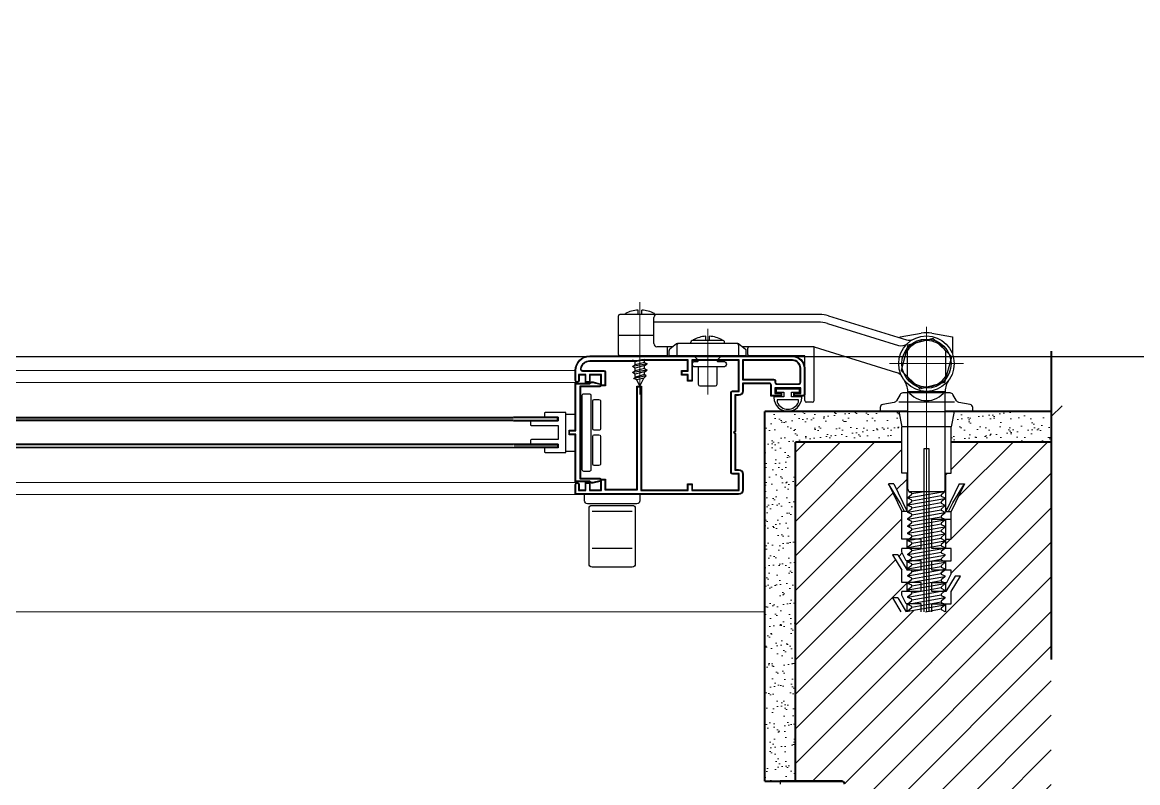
# Model space of a CAD drawing. Header units: millimetres. Extents: x 1251.1 to 1334.1, y 1577.6 to 1641.3.
# Drawn here: x 1277.8338 to 1278.1958, y 1620.4212 to 1620.668 of the extents above; entities that cross this region are included whole.
import ezdxf

# ---------------------------------------------------------------- set-up
doc = ezdxf.new("R2010")
doc.units = ezdxf.units.MM
doc.linetypes.add('ACAD_ISO02W100', pattern=[15, 12, -3])
doc.linetypes.add('TRATTOPUNTO', pattern=[1, 0.5, -0.25, 0, -0.25])
doc.layers.add('MONTANTI sezioni - windows structure section', color=2, linetype='Continuous')
doc.layers.add('MURATURA', color=140, linetype='Continuous')
for name, color, linetype, lineweight in [('MURATURA sezioni - section wall', 7, 'Continuous', 40), ('PROIEZIONI finissime - fine lines', 251, 'Continuous', 9), ('SEZIONI medie - small section', 2, 'Continuous', 25), ('TRATTEGGIO - hatch', 252, 'Continuous', 20)]:
    doc.layers.add(name, color=color, linetype=linetype, lineweight=lineweight)

msp = doc.modelspace()

# ---------------------------------------------------------------- hatches: boundary and pattern name
h = msp.add_hatch()
h.set_pattern_fill('GRASS', color=256, scale=0.05399999999999999)
h.set_pattern_definition([(90, (0, 0), (-0.9698676609599999, 0.9698676609599999), [0.257175, -1.68256032192]), (45, (0, 0), (-0.9698676610754683, 0.9698676610754684), [0.257175, -1.114425]), (135, (0, 0), (-0.9698676610754684, -0.9698676610754683), [0.257175, -1.114425])])
h.paths.add_polyline_path([(1288.156753483145, 1623.663419884172), (1271.814513092768, 1623.663419884172), (1271.653388966745, 1615.164947138083), (1275.156753483145, 1615.164947138083), (1275.156753483145, 1616.859523159729), (1275.156753483145, 1618.059523159729), (1275.156753483145, 1620.559523159729), (1288.156753483145, 1620.559523159729)])
h = msp.add_hatch()
h.set_pattern_fill('GRASS', color=256, scale=10)
h.set_pattern_definition([(90, (0, 0), (-179.6051224, 179.6051224), [47.625, -311.5852448]), (45, (0, 0), (-179.605122421383, 179.6051224213831), [47.625, -206.375]), (135, (0, 0), (-179.6051224213831, -179.605122421383), [47.625, -206.375])])
h.paths.add_polyline_path([(1288.156753483145, 1623.663419884172), (1271.814513092768, 1623.663419884172), (1271.653388966745, 1615.164947138083), (1275.156753483145, 1615.164947138083), (1275.156753483145, 1616.859523159729), (1275.156753483145, 1618.059523159729), (1275.156753483145, 1620.559523159729), (1288.156753483145, 1620.559523159729)])
at = {"layer": 'MURATURA', "linetype": 'ACAD_ISO02W100'}
h = msp.add_hatch(dxfattribs=at)
h.set_pattern_fill('ANSI35', color=3, scale=0.05)
h.set_pattern_definition([(45, (0, 0), (-0.2245064030267288, 0.2245064030267289), []), (45, (0.2245065000000001, 0), (-0.2245064030267288, 0.2245064030267289), [0.396875, -0.079375, 0, -0.079375])])
h.paths.add_polyline_path([(1275.456753483145, 1620.259523159729), (1275.156753483145, 1620.259523159729), (1275.156753483145, 1618.059523159729), (1275.456753483145, 1618.059523159729)])
h.paths.add_polyline_path([(1276.781753483145, 1620.559523159729), (1275.456753483145, 1620.559523159729), (1275.456753483146, 1620.259523159729), (1276.781753483145, 1620.259523159729)])
h.paths.add_polyline_path([(1280.158173709271, 1620.559523159729), (1278.167753483145, 1620.559523159729), (1278.167753483145, 1620.259523159729), (1279.606753483145, 1620.259523159729), (1280.158173709271, 1620.259523159729)])
h.paths.add_polyline_path([(1283.631753483143, 1620.559523159729), (1280.458173709271, 1620.559523159729), (1280.458173709271, 1620.259523159729), (1283.631753483143, 1620.259523159729)])
h.paths.add_polyline_path([(1285.781753483143, 1620.559523159729), (1283.931753483144, 1620.559523159729), (1283.931753483144, 1620.259523159729), (1285.781753483143, 1620.259523159729)])
h.paths.add_polyline_path([(1287.856753483143, 1620.559523159729), (1286.081753483143, 1620.559523159729), (1286.081753483143, 1620.259523159729), (1287.856753483143, 1620.259523159729)])
h.paths.add_polyline_path([(1280.383173709271, 1620.25952315973), (1280.233173709271, 1620.25952315973), (1280.233173709271, 1618.659523159729), (1280.383173709271, 1618.659523159729)])
h.paths.add_polyline_path([(1280.383173709271, 1617.45952315973), (1280.233173709272, 1617.45952315973), (1280.233173709272, 1615.859523159729), (1280.383173709271, 1615.85952315973)])
h.paths.add_polyline_path([(1280.383173709271, 1615.709523159729), (1280.233173709272, 1615.709523159729), (1280.233173709272, 1613.826963596457), (1280.383173709272, 1613.826963596457)])
h.paths.add_polyline_path([(1280.383173709271, 1615.85952315973), (1280.233173709272, 1615.859523159729), (1280.153173709272, 1615.859523159729), (1280.153173709272, 1615.709523159729), (1280.233173709271, 1615.709523159729), (1280.383173709271, 1615.709523159729)])
h.paths.add_polyline_path([(1281.508173709271, 1615.859523159729), (1280.383173709271, 1615.859523159729), (1280.383173709271, 1615.709523159729), (1281.508173709271, 1615.709523159729)])
h.paths.add_polyline_path([(1277.310609542106, 1615.859523159729), (1275.456753483145, 1615.859523159729), (1275.456753483145, 1615.709523159729), (1277.310609542106, 1615.709523159729)])
h.paths.add_polyline_path([(1278.176753483145, 1615.859523159729), (1277.310609542106, 1615.859523159729), (1277.310609542106, 1615.709523159729), (1278.176753483145, 1615.709523159729)])
h.paths.add_polyline_path([(1275.456753483145, 1616.859523159729), (1275.156753483145, 1616.859523159729), (1275.156753483145, 1615.934523159729), (1275.456753483145, 1615.934523159729)])
h.paths.add_polyline_path([(1283.856753483144, 1617.909523159729), (1286.931753483143, 1617.909523159729), (1286.931753483143, 1618.059523159729), (1286.909148277949, 1618.059523159729), (1286.909450120737, 1618.032856531348), (1286.91497027966, 1618.032919014694), (1286.915032763006, 1618.027398855775), (1286.870871491659, 1618.026898989009), (1286.826710220312, 1618.026399122243), (1286.826647736966, 1618.031919281162), (1286.848728372636, 1618.032169214545), (1286.848418750025, 1618.059523159729), (1286.006753483143, 1618.059523159729), (1286.006753483143, 1620.259523159729), (1285.856753483143, 1620.259523159729), (1285.856753483143, 1618.059523159729), (1283.856753483144, 1618.059523159729), (1283.856753483144, 1618.340201350647), (1283.856308598813, 1618.340200792494), (1283.856336302997, 1618.318118759736), (1283.850815794805, 1618.31811183369), (1283.850788090622, 1618.340193866449), (1283.795583008717, 1618.340124605991), (1283.7956107129, 1618.318042573232), (1283.790090204709, 1618.318035647187), (1283.790038154354, 1618.359523159729), (1283.706753483144, 1618.359523159729), (1283.706753483144, 1616.835528084625), (1283.790042139371, 1616.835528084625), (1283.795562651907, 1616.835528084625), (1283.795562651907, 1616.813446034488), (1283.850767777259, 1616.813446034488), (1283.850767777259, 1616.818966547012), (1283.850767777259, 1616.835528084625)])
h.paths.add_polyline_path([(1283.856753483144, 1620.259523159729), (1283.706753483144, 1620.259523159729), (1283.706753483144, 1619.159523159729), (1283.789034472005, 1619.159523159729), (1283.788995889475, 1619.190275941274), (1283.788940481108, 1619.234440006799), (1283.7944609893, 1619.234446932844), (1283.794488693483, 1619.212364900086), (1283.849693775388, 1619.212434160544), (1283.849686849342, 1619.217954668723), (1283.849666071204, 1619.234516193302), (1283.856753483144, 1619.23452508519)], flags=0)
h.paths.add_polyline_path([(1283.906555309423, 1610.859523159729), (1283.731753483145, 1610.859523159729), (1283.731753483145, 1610.559523159729), (1283.906555309423, 1610.559523159729)])
h.paths.add_polyline_path([(1280.383173709272, 1611.751262682027), (1280.153173709272, 1611.751262682027), (1280.153173709272, 1610.859523159729), (1280.383173709272, 1610.859523159729)])
h.paths.add_polyline_path([(1280.153173709272, 1612.02623653078), (1280.083173709272, 1612.02623653078), (1280.083173709272, 1611.751262682027), (1280.153173709272, 1611.751262682027)])
h.paths.add_polyline_path([(1280.153173709272, 1611.751262682027), (1280.083173709272, 1611.751262682027), (1280.083173709272, 1610.859523159729), (1280.153173709272, 1610.859523159729)])
h.paths.add_polyline_path([(1280.383173709272, 1612.02623653078), (1280.153173709272, 1612.02623653078), (1280.153173709272, 1611.751262682027), (1280.383173709272, 1611.751262682027)])
at = {"layer": 'TRATTEGGIO - hatch'}
h = msp.add_hatch(dxfattribs=at)
h.set_pattern_fill('AR-SAND', color=256, scale=9.99999999999999e-05, style=0)
h.set_pattern_definition([(37.50000000000001, (1271.22220995671, 1620.542858756383), (-0.0001600031295984044, 0.004894132373293419), [0, -0.003860799999999997, 0, -0.004317999999999996, 0, -0.004127499999999997]), (7.499999999999998, (1271.22220995671, 1620.542858756383), (0.004495232831380022, 0.007168251005683537), [0, -0.002082799999999999, 0, -0.003479799999999997, 0, -0.001333499999999999]), (327.5, (1271.21908575671, 1620.542858756383), (0.007909923702414572, 1.43718467854569e-05), [0, -0.001269999999999999, 0, -0.004571999999999996, 0, -0.005968999999999996]), (317.5, (1271.21908575671, 1620.542858756383), (0.007635564524722966, 0.00222929323257216), [0, -0.0006349999999999995, 0, -0.002997199999999997, 0, -0.003428999999999997])])
h.paths.add_polyline_path([(1278.084753483146, 1620.421717224021), (1278.074753483145, 1620.421717224021), (1278.074753483145, 1620.541717224021), (1278.118253483146, 1620.541717224021), (1278.119253483145, 1620.536717224021), (1278.119253483145, 1620.531717224021), (1278.084753483146, 1620.531717224021)])
h.paths.add_polyline_path([(1278.167753483145, 1620.541717224021), (1278.167753483145, 1620.531717224021), (1278.135253483145, 1620.531717224021), (1278.135253483145, 1620.536717224021), (1278.136253483145, 1620.541717224021), (1278.142253483145, 1620.541717224021)])
h = msp.add_hatch(dxfattribs=at)
h.set_pattern_fill('ANSI31', color=256, scale=0.0025, style=0)
h.set_pattern_definition([(45, (844.3292674097394, 841.381119670283), (-0.005612660075668221, 0.005612660075668221), [])])
h.paths.add_polyline_path([(1278.167753483145, 1620.289360570272), (1278.138140684804, 1620.289360570272), (1278.129753483145, 1620.343725070764), (1278.100878510805, 1620.343725070764, 0.1952256424290443), (1278.101534666018, 1620.344092921755), (1278.117534666018, 1620.364113553823, 0.1701742515066235), (1278.117753483145, 1620.364737856089), (1278.117753483145, 1620.41074850457, 0.4142135623730951), (1278.116753483145, 1620.41174850457), (1278.100753483145, 1620.41174850457), (1278.100753483145, 1620.420717224021, 0.4142135623730284), (1278.099753483145, 1620.421717224021), (1278.084753483146, 1620.421717224021), (1278.084753483146, 1620.531717224021), (1278.119253483145, 1620.531717224021), (1278.119253483145, 1620.521717224021), (1278.120953483146, 1620.521717224021), (1278.120953483146, 1620.509217224021), (1278.116653483145, 1620.518217224021), (1278.114953483145, 1620.518217224021), (1278.119253483145, 1620.509217224021), (1278.119253483145, 1620.500217224021), (1278.120953483146, 1620.500217224021), (1278.120953483146, 1620.497217224021), (1278.119253483145, 1620.497217224021), (1278.119253483145, 1620.496050557354), (1278.120653483145, 1620.493217224021), (1278.120953483146, 1620.493217224021), (1278.120953483146, 1620.490217224021), (1278.117953483145, 1620.495217224021), (1278.116253483145, 1620.495217224021), (1278.119253483145, 1620.490217224021), (1278.119253483145, 1620.486217224021), (1278.120953483146, 1620.486217224021), (1278.120953483146, 1620.483217224021), (1278.119253483145, 1620.483217224021), (1278.119253483145, 1620.482050557354), (1278.120653483145, 1620.479217224021), (1278.121253483145, 1620.479217224021), (1278.121253483145, 1620.479017224021), (1278.122453483145, 1620.478428816398), (1278.122453483145, 1620.478028816398), (1278.121253483145, 1620.477017224021), (1278.121253483145, 1620.476867224021), (1278.127253483146, 1620.477925185905), (1278.127253483146, 1620.476775185905), (1278.132053483145, 1620.477621555412), (1278.132053483145, 1620.477821555412), (1278.133253483145, 1620.478833147789), (1278.133253483145, 1620.479217224021), (1278.135253483145, 1620.479217224021), (1278.135253483145, 1620.483217224021), (1278.138253483145, 1620.488217224021), (1278.136553483145, 1620.488217224021), (1278.133553483145, 1620.483217224021), (1278.133553483145, 1620.486217224021), (1278.133853483145, 1620.486217224021), (1278.135253483145, 1620.489050557354), (1278.135253483145, 1620.490217224021), (1278.133553483145, 1620.490217224021), (1278.133553483145, 1620.493217224021), (1278.135253483145, 1620.493217224021), (1278.135253483145, 1620.497217224021), (1278.133553483145, 1620.497217224021), (1278.133553483145, 1620.500217224021), (1278.135253483145, 1620.500217224021), (1278.135253483145, 1620.509217224021), (1278.139553483145, 1620.518217224021), (1278.137853483145, 1620.518217224021), (1278.133553483145, 1620.509217224021), (1278.133553483145, 1620.521717224021), (1278.135253483145, 1620.521717224021), (1278.135253483145, 1620.531717224021), (1278.167753483145, 1620.531717224021)])

# ---------------------------------------------------------------- linework, layer by layer
at = {"layer": 'MONTANTI sezioni - windows structure section'}
for p, q in [((1278.027253483145, 1620.560217224021), (1278.027253483145, 1620.572717224021)), ((1278.092517511175, 1620.573217224021), (1278.027753483145, 1620.573217224021)), ((1278.029561388299, 1620.573288627666), (1278.029561388299, 1620.573473947819)), ((1278.033653483145, 1620.573217224021), (1278.033653483145, 1620.57459956167)), ((1278.034853483146, 1620.573217224021), (1278.034853483146, 1620.57459956167)), ((1278.038753483145, 1620.563717224021), (1278.038753483145, 1620.572217224021)), ((1278.038945577992, 1620.573288627666), (1278.038945577992, 1620.573473947819)), ((1278.0954790881, 1620.572768614607), (1278.120721293635, 1620.56494182407)), ((1278.092138819834, 1620.570717224021), (1278.038753483145, 1620.570717224021)), ((1278.095100396759, 1620.570268614606), (1278.118168172725, 1620.563116044267)), ((1278.027253483145, 1620.566467224021), (1278.038753483145, 1620.566467224021)), ((1278.050753483145, 1620.563717224021), (1278.050753483145, 1620.564217224021)), ((1278.061253483145, 1620.564717224021), (1278.051253483146, 1620.564717224021)), ((1278.051561388299, 1620.564788627666), (1278.051561388299, 1620.564973947819)), ((1278.055653483145, 1620.564717224021), (1278.055653483145, 1620.56609956167)), ((1278.056853483145, 1620.564717224021), (1278.056853483145, 1620.56609956167)), ((1278.060945577992, 1620.564788627666), (1278.060945577992, 1620.564973947819)), ((1278.061753483145, 1620.563717224021), (1278.061753483145, 1620.564217224021)), ((1278.118753483145, 1620.565872710804), (1278.125517001369, 1620.567065301551)), ((1278.118753483145, 1620.565551978381), (1278.118753483145, 1620.565872710804)), ((1278.128989964922, 1620.567065301551), (1278.135753483145, 1620.565872710804)), ((1278.135753483145, 1620.565872710804), (1278.135753483145, 1620.560175263912)), ((1278.045003483145, 1620.562717224021), (1278.039753483145, 1620.562717224021)), ((1278.043253483145, 1620.559717224021), (1278.043253483145, 1620.562717224021)), ((1278.043753483145, 1620.559717224021), (1278.043753483145, 1620.561476911597)), ((1278.046116526151, 1620.563607658426), (1278.043941135621, 1620.561867346002)), ((1278.046253483145, 1620.563217224021), (1278.046253483145, 1620.559717224021)), ((1278.066078092615, 1620.563717224021), (1278.046428873675, 1620.563717224021)), ((1278.066253483145, 1620.563217224021), (1278.066253483145, 1620.559717224021)), ((1278.066390440139, 1620.563607658426), (1278.068565830669, 1620.561867346002)), ((1278.090753483145, 1620.562717224021), (1278.067503483145, 1620.562717224021)), ((1278.068753483145, 1620.559717224021), (1278.068753483145, 1620.561476911597)), ((1278.069253483146, 1620.560217224021), (1278.069253483146, 1620.562217224021)), ((1278.090753483145, 1620.562717224021), (1278.117571852636, 1620.554401716082)), ((1278.090753483145, 1620.545217224021), (1278.090753483145, 1620.562717224021)), ((1278.043253483145, 1620.559717224021), (1278.027753483145, 1620.559717224021)), ((1278.032753483145, 1620.557807216951), (1278.031853483145, 1620.558326832193)), ((1278.036653483146, 1620.557126725466), (1278.031853483145, 1620.556326832193)), ((1278.035753483146, 1620.558611064528), (1278.032753483145, 1620.557807216951)), ((1278.032753483145, 1620.556842493131), (1278.032753483145, 1620.557807216951)), ((1278.035753483146, 1620.557646340708), (1278.032753483145, 1620.556842493131)), ((1278.035753483146, 1620.557646340708), (1278.035753483146, 1620.558611064528)), ((1278.035753483146, 1620.557646340708), (1278.036653483146, 1620.557126725466)), ((1278.035753483146, 1620.556611064528), (1278.036653483146, 1620.557126725466)), ((1278.068753483145, 1620.559717224021), (1278.043753483145, 1620.559717224021)), ((1278.087753483145, 1620.559717224021), (1278.069753483145, 1620.559717224021)), ((1278.087753483145, 1620.545217224021), (1278.087753483145, 1620.559717224021)), ((1278.031853483145, 1620.556326832193), (1278.032753483145, 1620.556842493131)), ((1278.032753483145, 1620.55580721695), (1278.031853483145, 1620.556326832193)), ((1278.036653483146, 1620.555126725466), (1278.031853483145, 1620.554326832193)), ((1278.031853483145, 1620.554326832193), (1278.032753483145, 1620.554842493131)), ((1278.032753483145, 1620.55380721695), (1278.031853483145, 1620.554326832193)), ((1278.035753483146, 1620.556611064528), (1278.032753483145, 1620.55580721695)), ((1278.032753483145, 1620.554842493131), (1278.032753483145, 1620.55580721695)), ((1278.035753483146, 1620.555646340708), (1278.032753483145, 1620.554842493131)), ((1278.035753483146, 1620.554611064528), (1278.032753483145, 1620.55380721695)), ((1278.032753483145, 1620.553133984401), (1278.032753483145, 1620.55380721695)), ((1278.035753483146, 1620.553646340708), (1278.032874310741, 1620.552874868788)), ((1278.035753483146, 1620.555646340708), (1278.035753483146, 1620.556611064528)), ((1278.035753483146, 1620.555646340708), (1278.036653483146, 1620.555126725466)), ((1278.035753483146, 1620.554611064528), (1278.036653483146, 1620.555126725466)), ((1278.035753483146, 1620.553646340708), (1278.035753483146, 1620.554611064528)), ((1278.036329406531, 1620.553288566419), (1278.035753483146, 1620.553646340708)), ((1278.059403483145, 1620.556167224021), (1278.053103483145, 1620.556167224021)), ((1278.032224641891, 1620.552385633535), (1278.032874310741, 1620.552874868788)), ((1278.036314700549, 1620.55327906074), (1278.032246164108, 1620.552389234915)), ((1278.03330344857, 1620.551954579742), (1278.032246164108, 1620.552389234915)), ((1278.032874310741, 1620.552874868788), (1278.032753483145, 1620.553133984401)), ((1278.035474824052, 1620.552536398049), (1278.03330344857, 1620.551954579742)), ((1278.034253483145, 1620.549917224021), (1278.03330344857, 1620.551954579742)), ((1278.034253483145, 1620.549917224021), (1278.035474824052, 1620.552536398049)), ((1278.035474824052, 1620.552536398049), (1278.036329406531, 1620.553288566419)), ((1278.121253483145, 1620.548217224021), (1278.133253483145, 1620.548217224021)), ((1278.121253483145, 1620.516440631617), (1278.121253483145, 1620.547629442002)), ((1278.133253483145, 1620.547629442002), (1278.133253483145, 1620.516098067858)), ((1278.090253483145, 1620.544717224021), (1278.088253483145, 1620.544717224021)), ((1278.136317712956, 1620.544717224021), (1278.118241286666, 1620.544717224021)), ((1277.557919423889, 1620.539867224021), (1277.993253483146, 1620.539867224021)), ((1277.558119423889, 1620.539667224021), (1277.993253483146, 1620.539667224021)), ((1277.993253483146, 1620.538867224021), (1277.558119423889, 1620.538867224021)), ((1278.007753483145, 1620.539867224021), (1277.993253483146, 1620.539867224021)), ((1278.007553483145, 1620.539667224021), (1277.993453483145, 1620.539667224021)), ((1277.993453483145, 1620.538867224021), (1278.007553483145, 1620.538867224021)), ((1278.007553483145, 1620.538867224021), (1278.007553483145, 1620.539667224021)), ((1278.007753483145, 1620.538667224021), (1278.007753483145, 1620.539867224021)), ((1278.010253483145, 1620.540867224021), (1278.013253483145, 1620.540867224021)), ((1278.118253483146, 1620.541717224021), (1278.119253483145, 1620.536717224021)), ((1278.136253483146, 1620.541717224021), (1278.135253483145, 1620.536717224021)), ((1277.993253483146, 1620.538667224021), (1277.557919423889, 1620.538667224021)), ((1277.993253483146, 1620.538667224021), (1278.007753483145, 1620.538667224021)), ((1278.119253483145, 1620.521717224021), (1278.119253483145, 1620.536717224021)), ((1278.135253483145, 1620.536717224021), (1278.119253483145, 1620.536717224021)), ((1278.135253483145, 1620.521717224021), (1278.135253483145, 1620.536717224021)), ((1278.007753483145, 1620.531067224021), (1277.557919423889, 1620.531067224021)), ((1277.993253483146, 1620.530867224021), (1277.558119423889, 1620.530867224021)), ((1277.558119423889, 1620.530067224021), (1277.993253483146, 1620.530067224021)), ((1278.003553483145, 1620.529867224021), (1277.579419423889, 1620.529867224021)), ((1277.993453483145, 1620.530867224021), (1278.007553483145, 1620.530867224021)), ((1278.007553483145, 1620.530067224021), (1277.993453483145, 1620.530067224021)), ((1278.007553483145, 1620.530867224021), (1278.007553483145, 1620.530067224021)), ((1278.010253483145, 1620.528867224021), (1278.013253483145, 1620.528867224021)), ((1278.126503483145, 1620.476717224021), (1278.126503483145, 1620.529717224021)), ((1278.126503483145, 1620.529717224021), (1278.128003483145, 1620.529717224021)), ((1278.128003483145, 1620.529717224021), (1278.128003483145, 1620.476717224021)), ((1278.120953483146, 1620.521717224021), (1278.119253483145, 1620.521717224021)), ((1278.120953483146, 1620.509217224021), (1278.120953483146, 1620.521717224021)), ((1278.133553483146, 1620.509217224021), (1278.133553483146, 1620.521717224021)), ((1278.133553483146, 1620.521717224021), (1278.135253483145, 1620.521717224021)), ((1278.116653483145, 1620.518217224021), (1278.114953483145, 1620.518217224021)), ((1278.114953483145, 1620.518217224021), (1278.119253483145, 1620.509217224021)), ((1278.118730037915, 1620.512091876829), (1278.114953483145, 1620.518217224021)), ((1278.116653483145, 1620.518217224021), (1278.120953483146, 1620.509217224021)), ((1278.137853483145, 1620.518217224021), (1278.133553483146, 1620.509217224021)), ((1278.139553483145, 1620.518217224021), (1278.135253483145, 1620.509217224021)), ((1278.135776928376, 1620.512091876829), (1278.139553483145, 1620.518217224021)), ((1278.137853483145, 1620.518217224021), (1278.139553483145, 1620.518217224021)), ((1278.121253483145, 1620.513667224021), (1278.132402790872, 1620.515633147789)), ((1278.121253483145, 1620.513817224021), (1278.122453483145, 1620.514828816398)), ((1278.121253483145, 1620.513517224021), (1278.121253483145, 1620.513817224021)), ((1278.122453483145, 1620.512928816398), (1278.121253483145, 1620.513517224021)), ((1278.133138835803, 1620.515633147789), (1278.121663593437, 1620.515633147789)), ((1278.122453483145, 1620.515228816398), (1278.121813221971, 1620.515542761861)), ((1278.122453483145, 1620.515028816398), (1278.12588081678, 1620.515633147789)), ((1278.122453483145, 1620.514828816398), (1278.122453483145, 1620.515228816398)), ((1278.122453483145, 1620.512728816398), (1278.132053483145, 1620.514421555412)), ((1278.132898016219, 1620.515333491428), (1278.132053483145, 1620.514621555412)), ((1278.132053483145, 1620.514621555412), (1278.132053483145, 1620.514221555412)), ((1278.132053483145, 1620.514221555412), (1278.133253483145, 1620.513633147789)), ((1278.133253483145, 1620.513633147789), (1278.133253483145, 1620.513333147789)), ((1278.120103483145, 1620.509217224021), (1278.118730037915, 1620.512091876829)), ((1278.121253483145, 1620.511367224021), (1278.133253483145, 1620.513483147789)), ((1278.121253483145, 1620.511517224021), (1278.122453483145, 1620.512528816398)), ((1278.121253483145, 1620.511217224021), (1278.121253483145, 1620.511517224021)), ((1278.122453483145, 1620.510628816398), (1278.121253483145, 1620.511217224021)), ((1278.121253483145, 1620.509067224021), (1278.133253483145, 1620.511183147789)), ((1278.121253483145, 1620.509217224021), (1278.122453483145, 1620.510228816398)), ((1278.122453483145, 1620.512528816398), (1278.122453483145, 1620.512928816398)), ((1278.122453483145, 1620.510428816398), (1278.132053483145, 1620.512121555412)), ((1278.122453483145, 1620.510228816398), (1278.122453483145, 1620.510628816398)), ((1278.133253483145, 1620.513333147789), (1278.132053483145, 1620.512321555412)), ((1278.132053483145, 1620.512321555412), (1278.132053483145, 1620.511921555412)), ((1278.132053483145, 1620.511921555412), (1278.133253483145, 1620.511333147789)), ((1278.133253483145, 1620.511033147789), (1278.132053483145, 1620.510021555413)), ((1278.132053483145, 1620.510021555413), (1278.132053483145, 1620.509621555412)), ((1278.133253483145, 1620.511333147789), (1278.133253483145, 1620.511033147789)), ((1278.134403483145, 1620.509217224021), (1278.135776928376, 1620.512091876829)), ((1278.031753483145, 1620.509217224021), (1278.018753483145, 1620.509217224021)), ((1278.119253483145, 1620.500217224021), (1278.119253483145, 1620.509217224021)), ((1278.120953483146, 1620.509217224021), (1278.119253483145, 1620.509217224021)), ((1278.121253483145, 1620.508917224021), (1278.121253483145, 1620.509217224021)), ((1278.122453483145, 1620.508328816398), (1278.121253483145, 1620.508917224021)), ((1278.121253483145, 1620.506767224021), (1278.133253483145, 1620.508883147789)), ((1278.121253483145, 1620.506917224021), (1278.122453483145, 1620.507928816398)), ((1278.121253483145, 1620.506617224021), (1278.121253483145, 1620.506917224021)), ((1278.122453483145, 1620.506028816398), (1278.121253483145, 1620.506617224021)), ((1278.121253483145, 1620.504467224021), (1278.133253483145, 1620.506583147789)), ((1278.122453483145, 1620.508128816398), (1278.132053483145, 1620.509821555413)), ((1278.122453483145, 1620.507928816398), (1278.122453483145, 1620.508328816398)), ((1278.122453483145, 1620.505828816398), (1278.132053483145, 1620.507521555412)), ((1278.129003483145, 1620.497217224021), (1278.129003483145, 1620.506717224021)), ((1278.129003483145, 1620.506717224021), (1278.135253483145, 1620.506717224021)), ((1278.132053483145, 1620.509621555412), (1278.133253483145, 1620.509033147789)), ((1278.133253483145, 1620.508733147789), (1278.132053483145, 1620.507721555412)), ((1278.132053483145, 1620.507721555412), (1278.132053483145, 1620.507321555413)), ((1278.132053483145, 1620.507321555413), (1278.133253483145, 1620.506733147789)), ((1278.133253483145, 1620.506433147789), (1278.132053483145, 1620.505421555412)), ((1278.133253483145, 1620.509033147789), (1278.133253483145, 1620.508733147789)), ((1278.133253483145, 1620.506733147789), (1278.133253483145, 1620.506433147789)), ((1278.133553483146, 1620.509217224021), (1278.135253483145, 1620.509217224021)), ((1278.133553483146, 1620.497217224021), (1278.133553483146, 1620.506717224021)), ((1278.135253483145, 1620.500217224021), (1278.135253483145, 1620.509217224021)), ((1278.121253483145, 1620.504617224021), (1278.122453483145, 1620.505628816398)), ((1278.121253483145, 1620.504317224021), (1278.121253483145, 1620.504617224021)), ((1278.122453483145, 1620.503728816398), (1278.121253483145, 1620.504317224021)), ((1278.121253483145, 1620.502167224021), (1278.133253483145, 1620.504283147789)), ((1278.121253483145, 1620.502317224021), (1278.122453483145, 1620.503328816398)), ((1278.122453483145, 1620.505628816398), (1278.122453483145, 1620.506028816398)), ((1278.122453483145, 1620.503528816398), (1278.132053483145, 1620.505221555412)), ((1278.122453483145, 1620.503328816398), (1278.122453483145, 1620.503728816398)), ((1278.122453483145, 1620.501228816398), (1278.132053483145, 1620.502921555412)), ((1278.132053483145, 1620.505421555412), (1278.132053483145, 1620.505021555412)), ((1278.132053483145, 1620.505021555412), (1278.133253483145, 1620.504433147789)), ((1278.133253483145, 1620.504133147789), (1278.132053483145, 1620.503121555412)), ((1278.132053483145, 1620.503121555412), (1278.132053483145, 1620.502721555412)), ((1278.132053483145, 1620.502721555412), (1278.133253483145, 1620.502133147789)), ((1278.133253483145, 1620.504433147789), (1278.133253483145, 1620.504133147789)), ((1278.125503483145, 1620.500217224021), (1278.119253483145, 1620.500217224021)), ((1278.120953483146, 1620.497217224021), (1278.120953483146, 1620.500217224021)), ((1278.121253483145, 1620.502017224021), (1278.121253483145, 1620.502317224021)), ((1278.122453483145, 1620.501428816397), (1278.121253483145, 1620.502017224021)), ((1278.121253483145, 1620.499867224021), (1278.133253483145, 1620.501983147789)), ((1278.121253483145, 1620.500017224021), (1278.122453483145, 1620.501028816398)), ((1278.121253483145, 1620.499717224021), (1278.121253483145, 1620.500017224021)), ((1278.122453483145, 1620.499128816398), (1278.121253483145, 1620.499717224021)), ((1278.121253483145, 1620.497567224021), (1278.133253483145, 1620.499683147789)), ((1278.122453483145, 1620.501028816398), (1278.122453483145, 1620.501428816397)), ((1278.122453483145, 1620.498928816398), (1278.132053483145, 1620.500621555412)), ((1278.122453483145, 1620.498728816397), (1278.122453483145, 1620.499128816398)), ((1278.125503483145, 1620.497217224021), (1278.125503483145, 1620.500217224021)), ((1278.133253483145, 1620.501833147789), (1278.132053483145, 1620.500821555413)), ((1278.132053483145, 1620.500821555413), (1278.132053483145, 1620.500421555412)), ((1278.132053483145, 1620.500421555412), (1278.133253483145, 1620.499833147789)), ((1278.133253483145, 1620.499533147789), (1278.132053483145, 1620.498521555412)), ((1278.133253483145, 1620.502133147789), (1278.133253483145, 1620.501833147789)), ((1278.133253483145, 1620.499833147789), (1278.133253483145, 1620.499533147789)), ((1278.133553483146, 1620.500217224021), (1278.135253483145, 1620.500217224021)), ((1278.031753483145, 1620.497217224021), (1278.018753483145, 1620.497217224021)), ((1278.125503483145, 1620.497217224021), (1278.119253483145, 1620.497217224021)), ((1278.119253483145, 1620.496050557354), (1278.119253483145, 1620.497217224021)), ((1278.120653483145, 1620.493217224021), (1278.119253483145, 1620.496050557354)), ((1278.121253483145, 1620.497717224021), (1278.122453483145, 1620.498728816397)), ((1278.121253483145, 1620.497417224021), (1278.121253483145, 1620.497717224021)), ((1278.122453483145, 1620.496828816398), (1278.121253483145, 1620.497417224021)), ((1278.121253483145, 1620.495267224021), (1278.133253483145, 1620.497383147789)), ((1278.121253483145, 1620.495417224021), (1278.122453483145, 1620.496428816398)), ((1278.121253483145, 1620.495117224021), (1278.121253483145, 1620.495417224021)), ((1278.122453483145, 1620.496628816398), (1278.132053483145, 1620.498321555413)), ((1278.122453483145, 1620.496428816398), (1278.122453483145, 1620.496828816398)), ((1278.122453483145, 1620.494328816398), (1278.132053483145, 1620.496021555412)), ((1278.135253483145, 1620.497217224021), (1278.129003483145, 1620.497217224021)), ((1278.132053483145, 1620.498521555412), (1278.132053483145, 1620.498121555413)), ((1278.132053483145, 1620.498121555413), (1278.133253483145, 1620.497533147789)), ((1278.133253483145, 1620.497233147789), (1278.132053483145, 1620.496221555412)), ((1278.132053483145, 1620.496221555412), (1278.132053483145, 1620.495821555412)), ((1278.132053483145, 1620.495821555412), (1278.133253483145, 1620.495233147789)), ((1278.133253483145, 1620.497533147789), (1278.133253483145, 1620.497233147789)), ((1278.135253483145, 1620.493217224021), (1278.135253483145, 1620.497217224021)), ((1278.117953483145, 1620.495217224021), (1278.116253483145, 1620.495217224021)), ((1278.116253483145, 1620.495217224021), (1278.119253483145, 1620.490217224021)), ((1278.117953483145, 1620.495217224021), (1278.120953483146, 1620.490217224021)), ((1278.125503483145, 1620.493217224021), (1278.120653483145, 1620.493217224021)), ((1278.120953483146, 1620.490217224021), (1278.120953483146, 1620.493217224021)), ((1278.122453483145, 1620.494528816398), (1278.121253483145, 1620.495117224021)), ((1278.121253483145, 1620.492967224021), (1278.133253483145, 1620.495083147789)), ((1278.121253483145, 1620.493117224021), (1278.122453483145, 1620.494128816398)), ((1278.121253483145, 1620.492817224021), (1278.121253483145, 1620.493117224021)), ((1278.122453483145, 1620.492228816398), (1278.121253483145, 1620.492817224021)), ((1278.121253483145, 1620.490667224021), (1278.133253483145, 1620.492783147789)), ((1278.121253483145, 1620.490817224021), (1278.122453483145, 1620.491828816398)), ((1278.122453483145, 1620.494128816398), (1278.122453483145, 1620.494528816398)), ((1278.122453483145, 1620.492028816398), (1278.132053483145, 1620.493721555412)), ((1278.122453483145, 1620.491828816398), (1278.122453483145, 1620.492228816398)), ((1278.125503483145, 1620.490217224021), (1278.125503483145, 1620.493217224021)), ((1278.129003483145, 1620.493217224021), (1278.135253483145, 1620.493217224021)), ((1278.129003483145, 1620.490217224021), (1278.129003483145, 1620.493217224021)), ((1278.133253483145, 1620.494933147789), (1278.132053483145, 1620.493921555412)), ((1278.132053483145, 1620.493921555412), (1278.132053483145, 1620.493521555412)), ((1278.132053483145, 1620.493521555412), (1278.133253483145, 1620.492933147789)), ((1278.133253483145, 1620.492633147789), (1278.132053483145, 1620.491621555412)), ((1278.133253483145, 1620.495233147789), (1278.133253483145, 1620.494933147789)), ((1278.133253483145, 1620.492933147789), (1278.133253483145, 1620.492633147789)), ((1278.133553483146, 1620.490217224021), (1278.133553483146, 1620.493217224021)), ((1278.119253483145, 1620.486217224021), (1278.119253483145, 1620.490217224021)), ((1278.125503483145, 1620.490217224021), (1278.120953483146, 1620.490217224021)), ((1278.121253483145, 1620.490517224021), (1278.121253483145, 1620.490817224021)), ((1278.122453483145, 1620.489928816398), (1278.121253483145, 1620.490517224021)), ((1278.121253483145, 1620.488367224021), (1278.133253483145, 1620.490483147789)), ((1278.121253483145, 1620.488517224021), (1278.122453483145, 1620.489528816398)), ((1278.121253483145, 1620.488217224021), (1278.121253483145, 1620.488517224021)), ((1278.122453483145, 1620.487628816398), (1278.121253483145, 1620.488217224021)), ((1278.121253483145, 1620.486067224021), (1278.133253483145, 1620.488183147789)), ((1278.122453483145, 1620.489728816398), (1278.132053483145, 1620.491421555412)), ((1278.122453483145, 1620.489528816398), (1278.122453483145, 1620.489928816398)), ((1278.122453483145, 1620.487428816398), (1278.132053483145, 1620.489121555413)), ((1278.135253483145, 1620.490217224021), (1278.129003483145, 1620.490217224021)), ((1278.132053483145, 1620.491621555412), (1278.132053483145, 1620.491221555412)), ((1278.132053483145, 1620.491221555412), (1278.133253483145, 1620.490633147789)), ((1278.132053483145, 1620.489321555413), (1278.133253483145, 1620.490333147789)), ((1278.133253483145, 1620.490333147789), (1278.132053483145, 1620.489321555413)), ((1278.132053483145, 1620.488921555412), (1278.132053483145, 1620.489321555413)), ((1278.132053483145, 1620.489321555413), (1278.132053483145, 1620.488921555412)), ((1278.132053483145, 1620.488921555412), (1278.133253483145, 1620.488333147789)), ((1278.133253483145, 1620.490633147789), (1278.133253483145, 1620.490333147789)), ((1278.133253483145, 1620.488333147789), (1278.133253483145, 1620.488033147789)), ((1278.136553483145, 1620.488217224021), (1278.133553483146, 1620.483217224021)), ((1278.133853483145, 1620.486217224021), (1278.135253483145, 1620.489050557354)), ((1278.135253483145, 1620.489050557354), (1278.135253483145, 1620.490217224021)), ((1278.135253483145, 1620.483217224021), (1278.138253483145, 1620.488217224021)), ((1278.138253483145, 1620.488217224021), (1278.136553483145, 1620.488217224021)), ((1278.125503483145, 1620.486217224021), (1278.119253483145, 1620.486217224021)), ((1278.120953483146, 1620.483217224021), (1278.120953483146, 1620.486217224021)), ((1278.121253483145, 1620.486217224021), (1278.122453483145, 1620.487228816398)), ((1278.121253483145, 1620.485917224021), (1278.121253483145, 1620.486217224021)), ((1278.122453483145, 1620.485328816398), (1278.121253483145, 1620.485917224021)), ((1278.121253483145, 1620.483767224021), (1278.133253483145, 1620.485883147789)), ((1278.121253483145, 1620.483917224021), (1278.122453483145, 1620.484928816398)), ((1278.122453483145, 1620.487228816398), (1278.122453483145, 1620.487628816398)), ((1278.122453483145, 1620.485128816398), (1278.132053483145, 1620.486821555412)), ((1278.122453483145, 1620.484928816398), (1278.122453483145, 1620.485328816398)), ((1278.125503483145, 1620.483217224021), (1278.125503483145, 1620.486217224021)), ((1278.129003483145, 1620.486217224021), (1278.133853483145, 1620.486217224021)), ((1278.129003483145, 1620.483217224021), (1278.129003483145, 1620.486217224021)), ((1278.133253483145, 1620.488033147789), (1278.132053483145, 1620.487021555412)), ((1278.132053483145, 1620.487021555412), (1278.132053483145, 1620.486621555413)), ((1278.132053483145, 1620.486621555413), (1278.133253483145, 1620.486033147789)), ((1278.133253483145, 1620.485733147789), (1278.132053483145, 1620.484721555412)), ((1278.132053483145, 1620.484721555412), (1278.132053483145, 1620.484321555412)), ((1278.133253483145, 1620.486033147789), (1278.133253483145, 1620.485733147789)), ((1278.133553483146, 1620.483217224021), (1278.133553483146, 1620.486217224021)), ((1278.117953483145, 1620.481217224021), (1278.116253483145, 1620.481217224021)), ((1278.116253483145, 1620.481217224021), (1278.118953483145, 1620.476717224021)), ((1278.117953483145, 1620.481217224021), (1278.120653483145, 1620.476717224021)), ((1278.125503483145, 1620.483217224021), (1278.119253483145, 1620.483217224021)), ((1278.119253483145, 1620.482050557354), (1278.119253483145, 1620.483217224021)), ((1278.120653483145, 1620.479217224021), (1278.119253483145, 1620.482050557354)), ((1278.121253483145, 1620.483617224021), (1278.121253483145, 1620.483917224021)), ((1278.122453483145, 1620.483028816398), (1278.121253483145, 1620.483617224021)), ((1278.121253483145, 1620.481467224021), (1278.133253483145, 1620.483583147789)), ((1278.121253483145, 1620.481617224021), (1278.122453483145, 1620.482628816398)), ((1278.121253483145, 1620.481317224021), (1278.121253483145, 1620.481617224021)), ((1278.122453483145, 1620.480728816398), (1278.121253483145, 1620.481317224021)), ((1278.121253483145, 1620.479167224021), (1278.133253483145, 1620.481283147789)), ((1278.122453483145, 1620.482828816398), (1278.132053483145, 1620.484521555412)), ((1278.122453483145, 1620.482628816398), (1278.122453483145, 1620.483028816398)), ((1278.122453483145, 1620.480528816398), (1278.132053483145, 1620.482221555412)), ((1278.133553483146, 1620.483217224021), (1278.129003483145, 1620.483217224021)), ((1278.132053483145, 1620.484321555412), (1278.133253483145, 1620.483733147789)), ((1278.133253483145, 1620.483433147789), (1278.132053483145, 1620.482421555412)), ((1278.132053483145, 1620.482421555412), (1278.132053483145, 1620.482021555412)), ((1278.132053483145, 1620.482021555412), (1278.133253483145, 1620.481433147789)), ((1278.133253483145, 1620.481133147789), (1278.132053483145, 1620.480121555413)), ((1278.133253483145, 1620.483733147789), (1278.133253483145, 1620.483433147789)), ((1278.133253483145, 1620.481433147789), (1278.133253483145, 1620.481133147789)), ((1278.135253483145, 1620.479217224021), (1278.135253483145, 1620.483217224021)), ((1278.125503483145, 1620.479217224021), (1278.120653483145, 1620.479217224021)), ((1278.120953483146, 1620.476717224021), (1278.120953483146, 1620.479217224021)), ((1278.121253483145, 1620.479317224021), (1278.122453483145, 1620.480328816398)), ((1278.121253483145, 1620.479017224021), (1278.121253483145, 1620.479317224021)), ((1278.122453483145, 1620.478428816398), (1278.121253483145, 1620.479017224021)), ((1278.121253483145, 1620.476867224021), (1278.133253483145, 1620.478983147789)), ((1278.121253483145, 1620.477017224021), (1278.122453483145, 1620.478028816398)), ((1278.122453483145, 1620.480328816398), (1278.122453483145, 1620.480728816398)), ((1278.122453483145, 1620.478228816398), (1278.132053483145, 1620.479921555413)), ((1278.122453483145, 1620.478028816398), (1278.122453483145, 1620.478428816398)), ((1278.125503483145, 1620.476717224021), (1278.125503483145, 1620.479217224021)), ((1278.126924764965, 1620.476717224021), (1278.132053483145, 1620.477621555412)), ((1278.129003483145, 1620.479217224021), (1278.135253483145, 1620.479217224021)), ((1278.129003483145, 1620.476717224021), (1278.129003483145, 1620.479217224021)), ((1278.132053483145, 1620.480121555413), (1278.132053483145, 1620.479721555412)), ((1278.132053483145, 1620.479721555412), (1278.133253483145, 1620.479133147789)), ((1278.133253483145, 1620.478833147789), (1278.132053483145, 1620.477821555412)), ((1278.132053483145, 1620.477821555412), (1278.132053483145, 1620.477421555413)), ((1278.132053483145, 1620.477421555413), (1278.133253483145, 1620.476833147789)), ((1278.133253483145, 1620.479133147789), (1278.133253483145, 1620.478833147789)), ((1278.133553483146, 1620.476717224021), (1278.133553483146, 1620.479217224021)), ((1278.121253483145, 1620.476717224021), (1278.121253483145, 1620.477017224021)), ((1278.133253483145, 1620.476833147789), (1278.133253483145, 1620.476717224021))]:
    msp.add_line(p, q, dxfattribs=at)
msp.add_lwpolyline([(1278.135463852669, 1620.559417185904), (1278.129453445029, 1620.565427593544), (1278.121243075505, 1620.563227631661), (1278.119043113622, 1620.555017262137), (1278.125053521262, 1620.549006854497), (1278.133263890785, 1620.551206816381)], close=True, dxfattribs=at)
for points in [[(1278.133503483145, 1620.553071443033), (1278.133503483145, 1620.561363005009, 0.5366750419289279), (1278.121003483145, 1620.561363005009), (1278.121003483145, 1620.553071443033, 0.5366750419289269)], [(1278.063753483145, 1620.547867224021, -0.4142135623730951), (1278.064253483145, 1620.548367224021), (1278.066253483145, 1620.548367224021), (1278.066253483145, 1620.558217224021), (1278.051253483146, 1620.558217224021), (1278.051253483146, 1620.551517224021), (1278.049753483145, 1620.551517224021), (1278.049753483145, 1620.553517224021), (1278.047753483145, 1620.553517224021), (1278.047753483145, 1620.555017224021), (1278.049753483145, 1620.555017224021), (1278.049753483145, 1620.558217224021), (1278.034753483145, 1620.558217224021), (1278.033253483145, 1620.557917224021), (1278.017953483145, 1620.557917224021, 0.3539972922353393), (1278.015117115285, 1620.555621390688, 0.4771078284050155), (1278.015606144226, 1620.555017224021), (1278.022553483145, 1620.555017224021, -0.4142135623730951), (1278.023053483145, 1620.554517224021), (1278.023053483145, 1620.550017224021), (1278.021553483145, 1620.550017224021), (1278.021553483145, 1620.553517224021), (1278.018053483145, 1620.553517224021), (1278.018053483145, 1620.551117224021), (1278.016553483145, 1620.551117224021), (1278.016553483145, 1620.553517224021), (1278.014553483145, 1620.553517224021), (1278.014553483145, 1620.551767224021, -1), (1278.013253483145, 1620.551767224021), (1278.013253483145, 1620.555017224021, -0.4142135623730951), (1278.017953483145, 1620.559717224021), (1278.083753483145, 1620.559717224021, -0.4142135623730951), (1278.087753483145, 1620.555717224021), (1278.087753483145, 1620.547217224021, -0.4142135623730951), (1278.087253483145, 1620.546717224021), (1278.084253483145, 1620.546717224021), (1278.084253483145, 1620.547717224021), (1278.086253483145, 1620.547717224021), (1278.086253483145, 1620.549217224021), (1278.078253483145, 1620.549217224021), (1278.078253483145, 1620.547717224021), (1278.080253483145, 1620.547717224021), (1278.080253483145, 1620.546717224021), (1278.076753483145, 1620.546717224021), (1278.076753483145, 1620.550217224021, 0.4142135623730951), (1278.076253483145, 1620.550717224021), (1278.067753483145, 1620.550717224021), (1278.067753483145, 1620.548367224021, -0.4142135623730951), (1278.066253483145, 1620.546867224021), (1278.065253483145, 1620.546867224021), (1278.065253483145, 1620.535167224021), (1278.064953483145, 1620.534867224021), (1278.065253483145, 1620.534567224021), (1278.065253483145, 1620.522867224021), (1278.066253483145, 1620.522867224021, -0.4142135623730951), (1278.067753483145, 1620.521367224021), (1278.067753483145, 1620.516217224021, -0.4142135623730951), (1278.066253483145, 1620.514717224021), (1278.013253483145, 1620.514717224021), (1278.013253483145, 1620.517967224021, -1), (1278.014553483145, 1620.517967224021), (1278.014553483145, 1620.516217224021), (1278.016553483145, 1620.516217224021), (1278.016553483145, 1620.518617224021), (1278.018053483145, 1620.518617224021), (1278.018053483145, 1620.516217224021), (1278.021553483145, 1620.516217224021), (1278.021553483145, 1620.519717224021), (1278.023053483145, 1620.519717224021), (1278.023053483145, 1620.516517224021), (1278.033253483145, 1620.516517224021), (1278.033253483145, 1620.549917224021), (1278.034753483145, 1620.549917224021), (1278.034753483145, 1620.516217224021), (1278.049753483145, 1620.516217224021), (1278.049753483145, 1620.518217224021), (1278.051253483146, 1620.518217224021), (1278.051253483146, 1620.516217224021), (1278.066253483145, 1620.516217224021), (1278.066253483145, 1620.521367224021), (1278.064253483145, 1620.521367224021, -0.4142135623730951), (1278.063753483145, 1620.521867224021)], [(1278.063953483145, 1620.547867224021, -0.4142135623731173), (1278.064253483145, 1620.548167224021), (1278.066453483145, 1620.548167224021), (1278.066453483145, 1620.558417224021), (1278.051053483145, 1620.558417224021), (1278.051053483145, 1620.551717224021), (1278.049953483145, 1620.551717224021), (1278.049953483145, 1620.553717224021), (1278.047953483145, 1620.553717224021), (1278.047953483145, 1620.554817224021), (1278.049953483145, 1620.554817224021), (1278.049953483145, 1620.558417224021), (1278.034733679242, 1620.558417224021), (1278.033233679242, 1620.558117224021), (1278.017953483145, 1620.558117224021, 0.3539972922353391), (1278.014921503709, 1620.555663057354, 0.4771078284050163), (1278.015606144226, 1620.554817224021), (1278.022553483145, 1620.554817224021, -0.4142135623731173), (1278.022853483145, 1620.554517224021), (1278.022853483145, 1620.550217224021), (1278.021753483145, 1620.550217224021), (1278.021753483145, 1620.553717224021), (1278.017853483145, 1620.553717224021), (1278.017853483145, 1620.551317224021), (1278.016753483145, 1620.551317224021), (1278.016753483145, 1620.553717224021), (1278.014353483145, 1620.553717224021), (1278.014353483145, 1620.551767224021, -1), (1278.013453483145, 1620.551767224021), (1278.013453483145, 1620.555017224021, -0.4142135623730966), (1278.017953483145, 1620.559517224021), (1278.083753483145, 1620.559517224021, -0.4142135623730968), (1278.087553483145, 1620.555717224021), (1278.087553483145, 1620.547217224021, -0.4142135623731173), (1278.087253483145, 1620.546917224021), (1278.084453483145, 1620.546917224021), (1278.084453483145, 1620.547517224021), (1278.086453483145, 1620.547517224021), (1278.086453483145, 1620.549417224021), (1278.078053483145, 1620.549417224021), (1278.078053483145, 1620.547517224021), (1278.080053483145, 1620.547517224021), (1278.080053483145, 1620.546917224021), (1278.076953483145, 1620.546917224021), (1278.076953483145, 1620.550217224021, 0.4142135623730856), (1278.076253483145, 1620.550917224021), (1278.067553483145, 1620.550917224021), (1278.067553483145, 1620.548367224021, -0.4142135623731002), (1278.066253483145, 1620.547067224021), (1278.065053483145, 1620.547067224021), (1278.065053483145, 1620.535250066733), (1278.064670640433, 1620.534867224021), (1278.065053483145, 1620.534484381308), (1278.065053483145, 1620.522667224021), (1278.066253483145, 1620.522667224021, -0.4142135623731002), (1278.067553483145, 1620.521367224021), (1278.067553483145, 1620.516217224021, -0.4142135623731002), (1278.066253483145, 1620.514917224021), (1278.013453483145, 1620.514917224021), (1278.013453483145, 1620.517967224021, -1), (1278.014353483145, 1620.517967224021), (1278.014353483145, 1620.516017224021), (1278.016753483145, 1620.516017224021), (1278.016753483145, 1620.518417224021), (1278.017853483145, 1620.518417224021), (1278.017853483145, 1620.516017224021), (1278.021753483145, 1620.516017224021), (1278.021753483145, 1620.519517224021), (1278.022853483145, 1620.519517224021), (1278.022853483145, 1620.516317224021), (1278.033453483145, 1620.516317224021), (1278.033453483145, 1620.549717224021), (1278.034553483145, 1620.549717224021), (1278.034553483145, 1620.516017224021), (1278.049953483145, 1620.516017224021), (1278.049953483145, 1620.518017224021), (1278.051053483145, 1620.518017224021), (1278.051053483145, 1620.516017224021), (1278.066453483145, 1620.516017224021), (1278.066453483145, 1620.521567224021), (1278.064253483145, 1620.521567224021, -0.4142135623731173), (1278.063953483145, 1620.521867224021)], [(1278.058703483145, 1620.549917224021), (1278.053803483145, 1620.549917224021, -0.4142135623730935), (1278.053303483145, 1620.550417224021), (1278.053303483145, 1620.555967224021, 0.4142135623730945), (1278.053103483145, 1620.556167224021), (1278.052153483145, 1620.556167224021, -1.000000000000016), (1278.052153483145, 1620.557967224021), (1278.053020640433, 1620.557967224021, 0.6681786379192907), (1278.053162061789, 1620.558308645377), (1278.051753483145, 1620.559717224021), (1278.060753483145, 1620.559717224021), (1278.059344904501, 1620.558308645377, 0.6681786379192907), (1278.059486325858, 1620.557967224021), (1278.061403483145, 1620.557967224021, -1.000000000000016), (1278.061403483145, 1620.556167224021), (1278.059403483145, 1620.556167224021, 0.4142135623730945), (1278.059203483145, 1620.555967224021), (1278.059203483145, 1620.550417224021, -0.4142135623730965)], [(1278.086453483145, 1620.555717224021, 0.4142135623730988), (1278.083753483145, 1620.558417224021), (1278.067553483145, 1620.558417224021), (1278.067553483145, 1620.552017224021), (1278.077753483145, 1620.552017224021, -0.4142135623731173), (1278.078053483145, 1620.551717224021), (1278.078053483145, 1620.551217224021, 0.4142135623730856), (1278.078753483145, 1620.550517224021), (1278.085753483145, 1620.550517224021, 0.4142135623730856), (1278.086453483145, 1620.551217224021)], [(1278.086253483145, 1620.555717224021, 0.4142135623731018), (1278.083753483145, 1620.558217224021), (1278.067753483145, 1620.558217224021), (1278.067753483145, 1620.552217224021), (1278.077753483145, 1620.552217224021, -0.4142135623730943), (1278.078253483145, 1620.551717224021), (1278.078253483145, 1620.551217224021, 0.4142135623730951), (1278.078753483145, 1620.550717224021), (1278.085753483145, 1620.550717224021, 0.4142135623730951), (1278.086253483145, 1620.551217224021)], [(1278.021553483145, 1620.550426245673), (1278.021553483145, 1620.549967224021, -0.4142135623730843), (1278.021253483145, 1620.549667224021), (1278.014953483145, 1620.549667224021), (1278.014953483145, 1620.520067224021), (1278.021253483145, 1620.520067224021, -0.4142135623730843), (1278.021553483145, 1620.519767224021), (1278.021553483145, 1620.519308202368, -0.3394542588633662), (1278.021331128859, 1620.519018424621), (1278.019066259297, 1620.51841155465, -0.2679491924311567), (1278.01810033347, 1620.518670373695), (1278.017903483145, 1620.518867224021), (1278.013253483145, 1620.518867224021), (1278.013253483145, 1620.534117224021), (1278.011253483145, 1620.534117224021), (1278.011253483145, 1620.535617224021), (1278.013253483145, 1620.535617224021), (1278.013253483145, 1620.550867224021), (1278.017903483145, 1620.550867224021), (1278.01810033347, 1620.551064074346, -0.2679491924311567), (1278.019066259297, 1620.551322893391), (1278.021331128859, 1620.550716023421, -0.3394542588633662)], [(1278.021353483146, 1620.550426245673), (1278.021353483146, 1620.549967224021, -0.4142135623731616), (1278.021253483145, 1620.549867224021), (1278.014753483145, 1620.549867224021), (1278.014753483145, 1620.519867224021), (1278.021253483145, 1620.519867224021, -0.414213562373245), (1278.021353483146, 1620.519767224021), (1278.021353483146, 1620.519308202368, -0.3394542588633766), (1278.02127936505, 1620.519211609786), (1278.019014495488, 1620.518604739816, -0.2679491924311538), (1278.018241754827, 1620.518811795052), (1278.017986325858, 1620.519067224021), (1278.013453483145, 1620.519067224021), (1278.013453483145, 1620.534317224021), (1278.011453483145, 1620.534317224021), (1278.011453483145, 1620.535417224021), (1278.013453483145, 1620.535417224021), (1278.013453483145, 1620.550667224021), (1278.017986325858, 1620.550667224021), (1278.018241754827, 1620.55092265299, -0.2679491924311561), (1278.019014495488, 1620.551129708226), (1278.02127936505, 1620.550522838256, -0.3394542588633804)], [(1278.015453483145, 1620.522867224021, 0.4142135623730965), (1278.015953483145, 1620.522367224021), (1278.017953483145, 1620.522367224021, 0.4142135623730951), (1278.018453483145, 1620.522867224021), (1278.018453483145, 1620.546867224021, 0.4142135623730948), (1278.017953483145, 1620.547367224021), (1278.015953483145, 1620.547367224021, 0.4142135623730954), (1278.015453483145, 1620.546867224021)], [(1278.078703483145, 1620.547967224021), (1278.081003483145, 1620.547967224021), (1278.081003483145, 1620.546467224021), (1278.077753483145, 1620.546467224021), (1278.077753483145, 1620.546217224021, 1), (1278.086753483145, 1620.546217224021), (1278.086753483145, 1620.546467224021), (1278.083503483145, 1620.546467224021), (1278.083503483145, 1620.547967224021), (1278.085803483145, 1620.547967224021, 0.4142135623730951), (1278.086003483145, 1620.548167224021), (1278.086003483145, 1620.548767224021, 0.4142135623730951), (1278.085803483145, 1620.548967224021), (1278.078703483145, 1620.548967224021, 0.4142135623730951), (1278.078503483145, 1620.548767224021), (1278.078503483145, 1620.548167224021, 0.4142135623730951)], [(1278.119562884222, 1620.547717224021, 0.2679491924311216), (1278.118696858818, 1620.547217224021), (1278.117486636974, 1620.545121058299, -0.2216946626429398), (1278.116794259748, 1620.544636250546), (1278.113079834968, 1620.543981297239, 0.3639702342662025), (1278.112253483145, 1620.542996489486), (1278.112253483145, 1620.541717224021), (1278.142253483145, 1620.541717224021), (1278.142253483145, 1620.542996489486, 0.3639702342662005), (1278.141427131323, 1620.543981297239), (1278.137712706542, 1620.544636250546, -0.2216946626429377), (1278.137020329316, 1620.545121058299), (1278.135810107472, 1620.547217224021, 0.2679491924311216), (1278.134944082069, 1620.547717224021)], [(1278.021453483145, 1620.536117224021, -0.4142135623730958), (1278.020953483145, 1620.535617224021), (1278.019453483145, 1620.535617224021, -0.4142135623730943), (1278.018953483145, 1620.536117224021), (1278.018953483145, 1620.545117224021, -0.4142135623730958), (1278.019453483145, 1620.545617224021), (1278.020953483145, 1620.545617224021, -0.4142135623730943), (1278.021453483145, 1620.545117224021)], [(1278.085753483145, 1620.544737359162), (1278.085753483145, 1620.545467224021), (1278.078753483145, 1620.545467224021), (1278.078753483145, 1620.544737359162, 0.6628957546586911)], [(1277.999053483145, 1620.538617224021, 0.4142135623730951), (1277.998753483145, 1620.538317224021), (1277.998753483145, 1620.537417224021, 0.4142135623730979), (1277.999053483145, 1620.537117224021), (1278.007753483145, 1620.537117224021), (1278.007753483145, 1620.532617224021), (1277.999053483145, 1620.532617224021, 0.4142135623730917), (1277.998753483145, 1620.532317224021), (1277.998753483145, 1620.531417224021, 0.4142135623730979), (1277.999053483145, 1620.531117224021), (1278.007753483145, 1620.531117224021), (1278.007753483145, 1620.529867224021), (1278.003553483145, 1620.529867224021, 0.4142135623730974), (1278.003253483145, 1620.529567224021), (1278.003253483145, 1620.528667224021, 0.4142135623730921), (1278.003553483145, 1620.528367224021), (1278.010253483145, 1620.528367224021), (1278.010253483145, 1620.541367224021), (1278.003553483145, 1620.541367224021, 0.4142135623730951), (1278.003253483145, 1620.541067224021), (1278.003253483145, 1620.540167224021, 0.4142135623730951), (1278.003553483145, 1620.539867224021), (1278.007753483145, 1620.539867224021), (1278.007753483145, 1620.538617224021)], [(1278.021453483145, 1620.524617224021, -0.4142135623730951), (1278.020953483145, 1620.524117224021), (1278.019453483145, 1620.524117224021, -0.4142135623730951), (1278.018953483145, 1620.524617224021), (1278.018953483145, 1620.533617224021, -0.4142135623730945), (1278.019453483145, 1620.534117224021), (1278.020953483145, 1620.534117224021, -0.4142135623730951), (1278.021453483145, 1620.533617224021)], [(1278.017753483145, 1620.510217224021, -0.4142135623730948), (1278.018753483145, 1620.511217224021), (1278.031753483145, 1620.511217224021, -0.4142135623730951), (1278.032753483145, 1620.510217224021), (1278.032753483145, 1620.492217224021, -0.4142135623730951), (1278.031753483145, 1620.491217224021), (1278.018753483145, 1620.491217224021, -0.4142135623730955), (1278.017753483145, 1620.492217224021)]]:
    msp.add_lwpolyline(points, format="xyb", close=True, dxfattribs=at)
msp.add_lwpolyline([(1278.034253483145, 1620.514717224021), (1278.034253483145, 1620.512717224021, -0.4142135623730951), (1278.033253483145, 1620.511717224021), (1278.017253483145, 1620.511717224021, -0.4142135623730937), (1278.016253483145, 1620.512717224021), (1278.016253483145, 1620.514717224021)], format="xyb", dxfattribs=at)
for radius in [0.00899999999999999, 0.007999999999999991]:
    msp.add_circle((1278.127253483146, 1620.557217224021), radius, dxfattribs=at)
for centre, radius, start, end in [((1278.027753483145, 1620.572717224021), 0.0004999999999999995, 90.00000000000001, 180), ((1278.034253483145, 1620.564417224021), 0.0102, 93.37228668341787, 117.3877075305042), ((1278.034253483145, 1620.564417224021), 0.0102, 62.61229246949583, 86.62771331658216), ((1278.039753483145, 1620.572217224021), 0.000999999999999999, 90.00000000000001, 180), ((1278.092517511175, 1620.563217224021), 0.009999999999999992, 72.77302933651396, 90.00000000000001), ((1278.092138819834, 1620.560717224021), 0.009999999999999992, 72.77302933651396, 90.00000000000001), ((1278.051253483146, 1620.564217224021), 0.0004999999999999995, 90.00000000000001, 180), ((1278.056253483145, 1620.555917224021), 0.0102, 93.37228668341787, 117.3877075305042), ((1278.056253483145, 1620.555917224021), 0.0102, 62.61229246949583, 86.62771331658216), ((1278.061253483145, 1620.564217224021), 0.0004999999999999995, 0, 90.00000000000001), ((1278.121609766713, 1620.567807241246), 0.002999999999999997, 252.7730293365139, 298.0544018849786), ((1278.127253483146, 1620.557217224021), 0.01000000000000003, 79.99999999998272, 100.0000000000173), ((1278.039753483145, 1620.563717224021), 0.000999999999999999, 180, 270), ((1278.044253483145, 1620.561476911597), 0.0004999999999999995, 128.6598082540758, 180), ((1278.046428873675, 1620.563217224021), 0.0004999999999999995, 90.00000000000001, 128.6598082540758), ((1278.046753483145, 1620.563217224021), 0.0004999999999999995, 90.00000000000001, 180), ((1278.065753483145, 1620.563217224021), 0.0004999999999999995, 0, 90.00000000000001), ((1278.066078092615, 1620.563217224021), 0.0004999999999999995, 51.34019174592423, 90.00000000000001), ((1278.068253483145, 1620.561476911597), 0.0004999999999999995, 0, 51.34019174592423), ((1278.069753483145, 1620.562217224021), 0.0004999999999999995, 90.00000000000001, 180), ((1278.119056645803, 1620.565981461442), 0.002999999999999997, 252.7730293365139, 313.0839946084348), ((1278.027753483145, 1620.560217224021), 0.0004999999999999995, 180, 270), ((1278.069753483145, 1620.560217224021), 0.0004999999999999995, 180, 270), ((1278.116683379558, 1620.551536298906), 0.002999999999999997, 28.25590340215362, 72.77302933651396), ((1278.113253483145, 1620.547629442002), 0.007999999999999978, 0, 30.69695699799414), ((1278.141253483145, 1620.547629442002), 0.007999999999999946, 149.3030430020059, 180), ((1278.127253483146, 1620.552717224021), 0.007500000000000002, 216.8698976455784, 323.1301023544216), ((1278.088253483145, 1620.545217224021), 0.0004999999999999995, 180, 270), ((1278.090253483145, 1620.545217224021), 0.0004999999999999995, 270, 0), ((1278.122253483145, 1620.516440631617), 0.0009999999999999935, 180, 243.8794537406915), ((1278.132253483145, 1620.516098067858), 0.000999999999999999, 310.1306759407324, 0)]:
    msp.add_arc(centre, radius, start, end, dxfattribs=at)
at = {"layer": 'MURATURA'}
msp.add_line((1275.156753483145, 1620.559523159729), (1288.156753483145, 1620.559523159729), dxfattribs=at)
at = {"layer": 'MURATURA sezioni - section wall', "linetype": 'TRATTOPUNTO', "ltscale": 0.02}
msp.add_line((1278.167753483145, 1620.561235976793), (1278.167753483145, 1620.271784069143), dxfattribs=at)
at = {"layer": 'MURATURA sezioni - section wall'}
for p, q in [((1278.074753483145, 1620.421717224021), (1278.074753483145, 1620.541717224021)), ((1278.121253483145, 1620.541717224021), (1278.074753483145, 1620.541717224021)), ((1278.167753483145, 1620.541717224021), (1278.133253483145, 1620.541717224021)), ((1278.084753483146, 1620.421717224021), (1278.084753483146, 1620.531717224021)), ((1278.119253483145, 1620.531717224021), (1278.084753483146, 1620.531717224021)), ((1278.167753483145, 1620.531717224021), (1278.135253483145, 1620.531717224021)), ((1278.074753483145, 1620.421717224021), (1278.099753483145, 1620.421717224021)), ((1278.099753483145, 1620.421717224021), (1278.079753483145, 1620.421717224021))]:
    msp.add_line(p, q, dxfattribs=at)
msp.add_arc((1278.099753483145, 1620.420717224021), 0.000999999999999999, 0, 90.00000000000001, dxfattribs=at)
at = {"layer": 'PROIEZIONI finissime - fine lines'}
for p, q in [((1278.034253483145, 1620.577217224021), (1278.034253483145, 1620.54725905078)), ((1278.056253483145, 1620.54725905078), (1278.056253483145, 1620.568549103464)), ((1278.127253483146, 1620.569217224021), (1278.127253483146, 1620.476717224021)), ((1278.139253483145, 1620.557217224021), (1278.115253483145, 1620.557217224021)), ((1277.552419423889, 1620.555017224021), (1277.993253483146, 1620.555017224021)), ((1278.013253483145, 1620.555017224021), (1277.993253483146, 1620.555017224021)), ((1277.551769423889, 1620.551117224021), (1277.993253483146, 1620.551117224021)), ((1278.013903483145, 1620.551117224021), (1277.993253483146, 1620.551117224021)), ((1277.551769423889, 1620.518617224021), (1277.993253483146, 1620.518617224021)), ((1278.013903483145, 1620.518617224021), (1277.993253483146, 1620.518617224021)), ((1277.552419423889, 1620.514717224021), (1277.993253483146, 1620.514717224021)), ((1278.013253483145, 1620.514717224021), (1277.993253483146, 1620.514717224021)), ((1276.874753483145, 1620.476717224021), (1278.074753483145, 1620.476717224021))]:
    msp.add_line(p, q, dxfattribs=at)
at = {"layer": 'SEZIONI medie - small section'}
msp.add_line((1278.079753483145, 1620.421717224021), (1278.079753483145, 1620.420717224021), dxfattribs=at)

doc.saveas('drawing.dxf')
